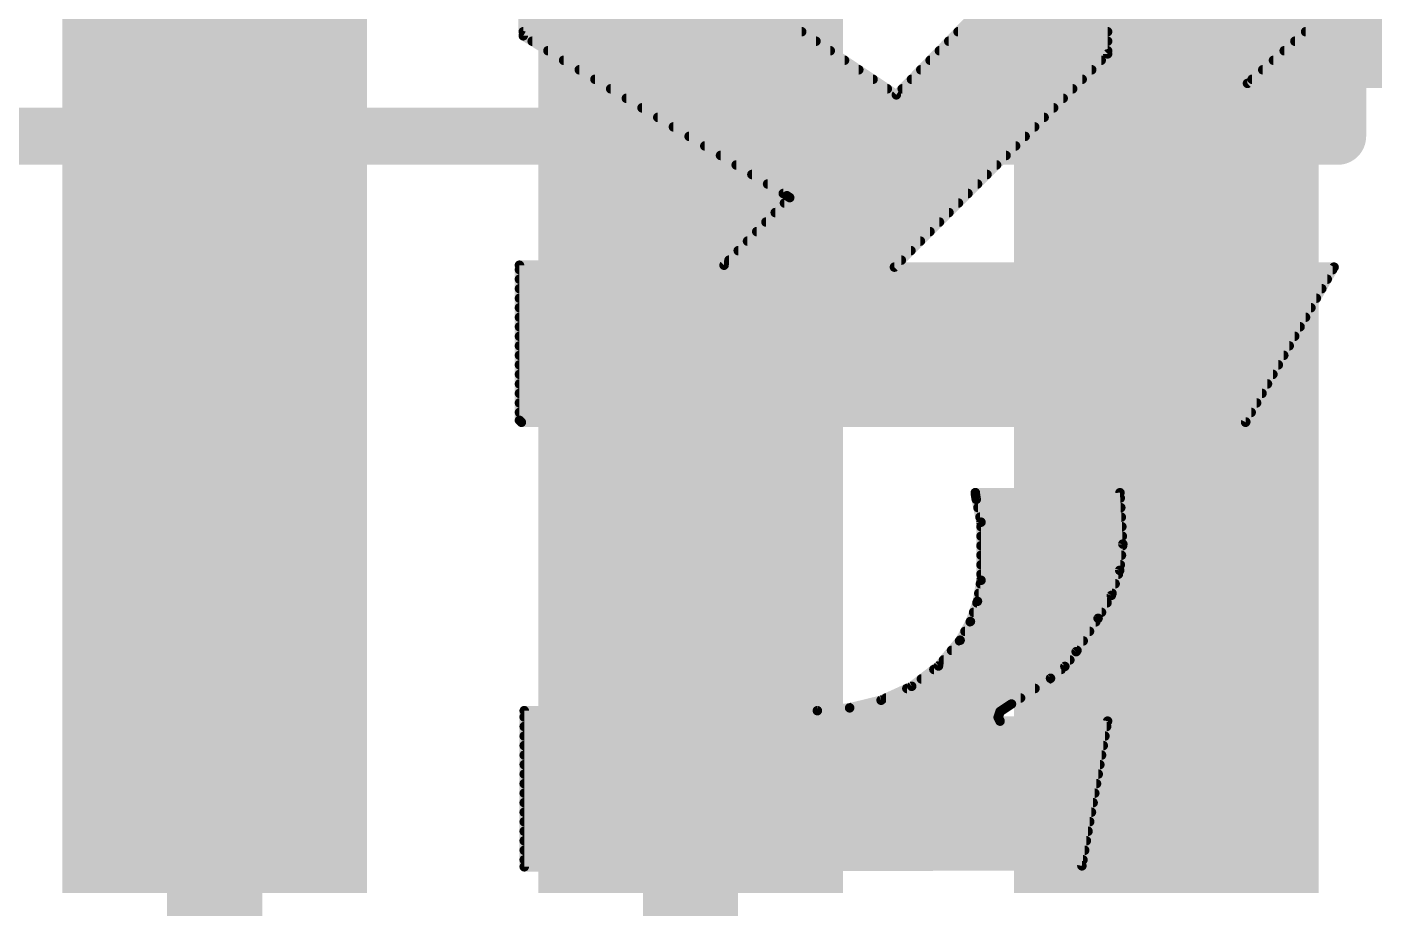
# Model space of a CAD drawing. Extents: x -0.1 to 15.4, y -0.1 to 24.3.
# Drawn here: x 5.214 to 8.809, y 8.837 to 11.189 of the extents above; entities that cross this region are included whole.
import ezdxf

# ---------------------------------------------------------------- set-up
doc = ezdxf.new("R2010")
doc.units = 0
for name, color, linetype in [('1', 12, 'CONTINUOUS'), ('21', 41, 'CONTINUOUS'), ('22', 40, 'CONTINUOUS'), ('29', 253, 'CONTINUOUS'), ('31', 253, 'CONTINUOUS'), ('51', 53, 'CONTINUOUS')]:
    doc.layers.add(name, color=color, linetype=linetype)

# ---------------------------------------------------------------- blocks, each defined once
blk = doc.blocks.new('RECT')
blk.add_solid([(-0.5, -0.5), (0.5, -0.5), (-0.5, 0.5), (0.5, 0.5)])

msp = doc.modelspace()

# ---------------------------------------------------------------- linework, layer by layer
at = {"layer": '1', "const_width": 0.254}
for points in [[(6.985, 10.0838), (6.985, 15.3162)], [(5.715, 6.619), (5.715, 10.0838)], [(6.985, 5.615), (6.985, 10.0838)]]:
    msp.add_lwpolyline(points, dxfattribs=at)
at = {"layer": '1', "const_width": 0.127}
for points in [[(5.7785, 10.0838, 1), (5.6515, 10.0838)], [(7.0485, 10.0838, 1), (6.9215, 10.0838)], [(6.9215, 10.0838, 1), (7.0485, 10.0838)]]:
    msp.add_lwpolyline(points, format="xyb", dxfattribs=at)
at = {"layer": '21', "const_width": 0.1524}
msp.add_lwpolyline([(8.712, 10.897), (8.712, 14.503)], dxfattribs=at)
at = {"layer": '21', "const_width": 0.0762}
msp.add_lwpolyline([(8.6739, 10.897, 1), (8.7501, 10.897)], format="xyb", dxfattribs=at)
at = {"layer": '22', "const_width": 0.0254}
for points in [[(7.5342, 11.0076), (6.536, 11.6731)], [(6.536, 11.6731), (6.5385, 11.1651)], [(8.0981, 11.5842), (7.5342, 11.0076)], [(8.0981, 11.1168), (8.0981, 11.5842)], [(8.4714, 11.0381), (9.0201, 11.5257)], [(6.5383, 11.2014), (7.2435, 11.2014)], [(6.5384, 11.176), (7.2816, 11.176)], [(7.6989, 11.176), (8.0981, 11.176)], [(7.7237, 11.2014), (8.0981, 11.2014)], [(8.6266, 11.176), (10.2944, 11.176)], [(8.6552, 11.2014), (10.3142, 11.2014)], [(6.5385, 11.1651), (7.2421, 10.7383)], [(6.5624, 11.1506), (7.3197, 11.1506)], [(7.6741, 11.1506), (8.0981, 11.1506)], [(8.598, 11.1506), (10.2725, 11.1506)], [(6.6043, 11.1252), (7.3578, 11.1252)], [(6.6462, 11.0998), (7.3959, 11.0998)], [(7.5291, 10.5478), (8.0981, 11.1168)], [(7.6244, 11.0998), (8.0811, 11.0998)], [(7.6492, 11.1252), (8.0981, 11.1252)], [(8.5408, 11.0998), (10.2069, 11.0998)], [(8.5694, 11.1252), (10.2427, 11.1252)], [(6.688, 11.0744), (7.434, 11.0744)], [(7.5995, 11.0744), (8.0557, 11.0744)], [(8.5122, 11.0744), (10.1605, 11.0744)], [(6.7299, 11.049), (7.4721, 11.049)], [(7.5747, 11.049), (8.0303, 11.049)], [(9.9878, 11.0381), (8.4714, 11.0381)], [(8.4837, 11.049), (10.0841, 11.049)], [(6.7718, 11.0236), (7.5102, 11.0236)], [(6.8136, 10.9982), (7.9795, 10.9982)], [(7.5499, 11.0236), (8.0049, 11.0236)], [(6.8555, 10.9728), (7.9541, 10.9728)], [(6.8974, 10.9474), (7.9287, 10.9474)], [(6.9393, 10.922), (7.9033, 10.922)], [(6.9811, 10.8966), (7.8779, 10.8966)], [(7.023, 10.8712), (7.8525, 10.8712)], [(7.0649, 10.8458), (7.8271, 10.8458)], [(7.1068, 10.8204), (7.8017, 10.8204)], [(7.1486, 10.795), (7.7763, 10.795)], [(7.1905, 10.7696), (7.7509, 10.7696)], [(7.2324, 10.7442), (7.7255, 10.7442)], [(7.2421, 10.7383), (7.2497, 10.7333)], [(7.2497, 10.7333), (7.0744, 10.5529)], [(7.2356, 10.7188), (7.7001, 10.7188)], [(7.1862, 10.668), (7.6493, 10.668)], [(7.2109, 10.6934), (7.6747, 10.6934)], [(7.1616, 10.6426), (7.6239, 10.6426)], [(7.1369, 10.6172), (7.5985, 10.6172)], [(7.0875, 10.5664), (7.5477, 10.5664)], [(7.1122, 10.5918), (7.5731, 10.5918)], [(7.0744, 10.5529), (6.5283, 10.5529)], [(6.5283, 10.5529), (6.5283, 10.1389)], [(6.5283, 10.541), (8.6987, 10.541)], [(8.7026, 10.5478), (7.5291, 10.5478)], [(8.4664, 10.1338), (8.7026, 10.5478)], [(6.5283, 10.5156), (8.6842, 10.5156)], [(6.5283, 10.4902), (8.6697, 10.4902)], [(6.5283, 10.4648), (8.6552, 10.4648)], [(6.5283, 10.4394), (8.6408, 10.4394)], [(6.5283, 10.414), (8.6263, 10.414)], [(6.5283, 10.3886), (8.6118, 10.3886)], [(6.5283, 10.3632), (8.5973, 10.3632)], [(6.5283, 10.3378), (8.5828, 10.3378)], [(6.5283, 10.3124), (8.5683, 10.3124)], [(6.5283, 10.287), (8.5538, 10.287)], [(6.5283, 10.2616), (8.5393, 10.2616)], [(6.5283, 10.2362), (8.5248, 10.2362)], [(6.5283, 10.2108), (8.5103, 10.2108)], [(6.5283, 10.1854), (8.4958, 10.1854)], [(6.5283, 10.16), (8.4813, 10.16)], [(6.5283, 10.1389), (6.5334, 10.1338)], [(6.5326, 10.1346), (8.4669, 10.1346)], [(6.5334, 10.1338), (8.4664, 10.1338)], [(8.1311, 9.9459), (7.745, 9.9459)], [(7.745, 9.9459), (7.745, 9.9433)], [(7.745, 9.9433), (7.7475, 9.9281)], [(7.747, 9.9314), (8.1319, 9.9314)], [(7.7475, 9.9281), (7.7602, 9.8671)], [(8.1387, 9.8087), (8.1311, 9.9459)], [(7.7521, 9.906), (8.1333, 9.906)], [(7.7574, 9.8806), (8.1347, 9.8806)], [(7.7602, 9.8671), (7.7602, 9.7122)], [(7.7602, 9.8552), (8.1361, 9.8552)], [(7.7602, 9.8298), (8.1375, 9.8298)], [(7.7602, 9.8044), (8.1382, 9.8044)], [(8.1303, 9.7386), (8.1387, 9.8087)], [(7.7602, 9.779), (8.1351, 9.779)], [(7.7602, 9.7536), (8.1321, 9.7536)], [(8.108, 9.6717), (8.1303, 9.7386)], [(7.7602, 9.7122), (7.7507, 9.656)], [(7.7586, 9.7028), (8.1183, 9.7028)], [(7.7602, 9.7282), (8.1268, 9.7282)], [(7.7543, 9.6774), (8.1099, 9.6774)], [(8.0727, 9.6106), (8.108, 9.6717)], [(7.7507, 9.656), (7.7319, 9.6021)], [(7.7404, 9.6266), (8.0819, 9.6266)], [(7.7493, 9.652), (8.0966, 9.652)], [(7.7319, 9.6021), (7.7044, 9.5522)], [(7.7314, 9.6012), (8.0665, 9.6012)], [(8.0142, 9.5217), (8.0727, 9.6106)], [(7.7044, 9.5522), (7.6467, 9.4835)], [(7.7174, 9.5758), (8.0498, 9.5758)], [(7.6815, 9.525), (8.0164, 9.525)], [(7.7029, 9.5504), (8.0331, 9.5504)], [(7.984, 9.4822), (8.0142, 9.5217)], [(7.6467, 9.4835), (7.5752, 9.4292)], [(7.6602, 9.4996), (7.9973, 9.4996)], [(7.9457, 9.4506), (7.984, 9.4822)], [(7.601, 9.4488), (7.943, 9.4488)], [(7.6344, 9.4742), (7.9743, 9.4742)], [(7.8415, 9.382), (7.9457, 9.4506)], [(7.5752, 9.4292), (7.4935, 9.3921)], [(7.5623, 9.4234), (7.9044, 9.4234)], [(7.4095, 9.3716), (7.3234, 9.3642)], [(7.4935, 9.3921), (7.4095, 9.3716)], [(7.4135, 9.3726), (7.8274, 9.3726)], [(7.5065, 9.398), (7.8658, 9.398)], [(7.811, 9.3617), (7.8415, 9.382)], [(7.3234, 9.3642), (6.541, 9.3642)], [(6.541, 9.3642), (6.541, 8.9476)], [(6.541, 9.3472), (7.8063, 9.3472)], [(7.806, 9.3464), (7.811, 9.3617)], [(7.811, 9.3363), (7.806, 9.3464)], [(8.0981, 9.3363), (7.811, 9.3363)], [(8.0295, 8.9502), (8.0981, 9.3363)], [(6.541, 9.3218), (8.0955, 9.3218)], [(6.541, 9.2964), (8.091, 9.2964)], [(6.541, 9.271), (8.0865, 9.271)], [(6.541, 9.2456), (8.082, 9.2456)], [(6.541, 9.2202), (8.0775, 9.2202)], [(6.541, 9.1948), (8.073, 9.1948)], [(6.541, 9.1694), (8.0684, 9.1694)], [(6.541, 9.144), (8.0639, 9.144)], [(6.541, 9.1186), (8.0594, 9.1186)], [(6.541, 9.0932), (8.0549, 9.0932)], [(6.541, 9.0678), (8.0504, 9.0678)], [(6.541, 9.0424), (8.0459, 9.0424)], [(6.541, 9.017), (8.0414, 9.017)], [(6.541, 8.9916), (8.0369, 8.9916)], [(6.541, 8.9662), (8.0323, 8.9662)], [(6.541, 8.9476), (8.0295, 8.9502)]]:
    msp.add_lwpolyline(points, dxfattribs=at)
at = {"layer": '22', "const_width": 0.0127}
for points in [[(6.5384, 11.1823, 1), (6.5384, 11.1697)], [(7.2816, 11.1697, 1), (7.2816, 11.1823)], [(7.6989, 11.1823, 1), (7.6989, 11.1697)], [(8.0981, 11.1697, 1), (8.0981, 11.1823)], [(8.6266, 11.1823, 1), (8.6266, 11.1697)], [(6.5418, 11.1705, 1), (6.5352, 11.1597)], [(6.5322, 11.1651, 1), (6.5448, 11.1651)], [(6.5624, 11.157, 1), (6.5624, 11.1443)], [(7.3197, 11.1443, 1), (7.3197, 11.157)], [(7.6741, 11.157, 1), (7.6741, 11.1443)], [(8.0981, 11.1443, 1), (8.0981, 11.157)], [(8.598, 11.157, 1), (8.598, 11.1443)], [(6.6043, 11.1316, 1), (6.6043, 11.1189)], [(6.6462, 11.1061, 1), (6.6462, 11.0935)], [(7.3578, 11.1189, 1), (7.3578, 11.1316)], [(7.3959, 11.0935, 1), (7.3959, 11.1061)], [(7.6244, 11.1061, 1), (7.6244, 11.0935)], [(7.6492, 11.1316, 1), (7.6492, 11.1189)], [(8.0811, 11.0935, 1), (8.0811, 11.1061)], [(8.0918, 11.1168, 1), (8.1044, 11.1168)], [(8.1026, 11.1123, 1), (8.0936, 11.1213)], [(8.0981, 11.1189, 1), (8.0981, 11.1316)], [(8.5408, 11.1061, 1), (8.5408, 11.0935)], [(8.5694, 11.1316, 1), (8.5694, 11.1189)], [(6.688, 11.0808, 1), (6.688, 11.0681)], [(7.434, 11.0681, 1), (7.434, 11.0808)], [(7.5995, 11.0808, 1), (7.5995, 11.0681)], [(8.0557, 11.0681, 1), (8.0557, 11.0808)], [(8.5122, 11.0808, 1), (8.5122, 11.0681)], [(6.7299, 11.0554, 1), (6.7299, 11.0427)], [(7.4721, 11.0427, 1), (7.4721, 11.0554)], [(7.5747, 11.0554, 1), (7.5747, 11.0427)], [(8.0303, 11.0427, 1), (8.0303, 11.0554)], [(8.4672, 11.0428, 1), (8.4756, 11.0334)], [(8.4714, 11.0444, 1), (8.4714, 11.0318)], [(8.4837, 11.0554, 1), (8.4837, 11.0427)], [(6.7718, 11.0299, 1), (6.7718, 11.0173)], [(6.8136, 11.0046, 1), (6.8136, 10.9919)], [(7.5102, 11.0173, 1), (7.5102, 11.0299)], [(7.5297, 11.012, 1), (7.5387, 11.0032)], [(7.5307, 11.0023, 1), (7.5377, 11.0129)], [(7.5499, 11.0299, 1), (7.5499, 11.0173)], [(7.9795, 10.9919, 1), (7.9795, 11.0046)], [(8.0049, 11.0173, 1), (8.0049, 11.0299)], [(6.8555, 10.9792, 1), (6.8555, 10.9665)], [(7.9541, 10.9665, 1), (7.9541, 10.9792)], [(6.8974, 10.9537, 1), (6.8974, 10.9411)], [(6.9393, 10.9284, 1), (6.9393, 10.9157)], [(7.9033, 10.9157, 1), (7.9033, 10.9284)], [(7.9287, 10.9411, 1), (7.9287, 10.9537)], [(6.9811, 10.903, 1), (6.9811, 10.8903)], [(7.8779, 10.8903, 1), (7.8779, 10.903)], [(7.023, 10.8775, 1), (7.023, 10.8649)], [(7.0649, 10.8521, 1), (7.0649, 10.8395)], [(7.8271, 10.8395, 1), (7.8271, 10.8521)], [(7.8525, 10.8649, 1), (7.8525, 10.8775)], [(7.1068, 10.8268, 1), (7.1068, 10.8141)], [(7.8017, 10.8141, 1), (7.8017, 10.8268)], [(7.1486, 10.8013, 1), (7.1486, 10.7887)], [(7.7763, 10.7887, 1), (7.7763, 10.8013)], [(7.1905, 10.7759, 1), (7.1905, 10.7633)], [(7.2324, 10.7506, 1), (7.2324, 10.7379)], [(7.2456, 10.7436, 1), (7.2386, 10.733)], [(7.7255, 10.7379, 1), (7.7255, 10.7506)], [(7.7509, 10.7633, 1), (7.7509, 10.7759)], [(7.2356, 10.7251, 1), (7.2356, 10.7125)], [(7.2388, 10.7329, 1), (7.2454, 10.7437)], [(7.2543, 10.7289, 1), (7.2451, 10.7377)], [(7.2462, 10.728, 1), (7.2532, 10.7386)], [(7.7001, 10.7125, 1), (7.7001, 10.7251)], [(7.1862, 10.6744, 1), (7.1862, 10.6617)], [(7.2109, 10.6997, 1), (7.2109, 10.6871)], [(7.6493, 10.6617, 1), (7.6493, 10.6744)], [(7.6747, 10.6871, 1), (7.6747, 10.6997)], [(7.1616, 10.6489, 1), (7.1616, 10.6363)], [(7.6239, 10.6363, 1), (7.6239, 10.6489)], [(7.1369, 10.6235, 1), (7.1369, 10.6109)], [(7.5985, 10.6109, 1), (7.5985, 10.6235)], [(7.0875, 10.5727, 1), (7.0875, 10.5601)], [(7.1122, 10.5982, 1), (7.1122, 10.5855)], [(7.5477, 10.5601, 1), (7.5477, 10.5727)], [(7.5731, 10.5855, 1), (7.5731, 10.5982)], [(6.5283, 10.5593, 1), (6.5283, 10.5466)], [(6.5347, 10.5529, 1), (6.522, 10.5529)], [(6.5283, 10.5473, 1), (6.5283, 10.5347)], [(7.0698, 10.5573, 1), (7.079, 10.5485)], [(7.0744, 10.5466, 1), (7.0744, 10.5593)], [(7.5291, 10.5541, 1), (7.5291, 10.5415)], [(7.5246, 10.5523, 1), (7.5336, 10.5433)], [(8.7081, 10.5447, 1), (8.6971, 10.5509)], [(8.6987, 10.5347, 1), (8.6987, 10.5473)], [(8.7026, 10.5415, 1), (8.7026, 10.5541)], [(6.5283, 10.522, 1), (6.5283, 10.5093)], [(6.5283, 10.4965, 1), (6.5283, 10.4839)], [(8.6697, 10.4839, 1), (8.6697, 10.4965)], [(8.6842, 10.5093, 1), (8.6842, 10.522)], [(6.5283, 10.4711, 1), (6.5283, 10.4585)], [(8.6552, 10.4585, 1), (8.6552, 10.4711)], [(6.5283, 10.4458, 1), (6.5283, 10.4331)], [(8.6408, 10.4331, 1), (8.6408, 10.4458)], [(6.5283, 10.4203, 1), (6.5283, 10.4077)], [(6.5283, 10.3949, 1), (6.5283, 10.3823)], [(8.6118, 10.3823, 1), (8.6118, 10.3949)], [(8.6263, 10.4077, 1), (8.6263, 10.4203)], [(6.5283, 10.3696, 1), (6.5283, 10.3569)], [(8.5973, 10.3569, 1), (8.5973, 10.3696)], [(6.5283, 10.3441, 1), (6.5283, 10.3315)], [(6.5283, 10.3187, 1), (6.5283, 10.3061)], [(8.5683, 10.3061, 1), (8.5683, 10.3187)], [(8.5828, 10.3315, 1), (8.5828, 10.3441)], [(6.5283, 10.2934, 1), (6.5283, 10.2807)], [(8.5538, 10.2807, 1), (8.5538, 10.2934)], [(6.5283, 10.2679, 1), (6.5283, 10.2553)], [(6.5283, 10.2425, 1), (6.5283, 10.2299)], [(8.5248, 10.2299, 1), (8.5248, 10.2425)], [(8.5393, 10.2553, 1), (8.5393, 10.2679)], [(6.5283, 10.2172, 1), (6.5283, 10.2045)], [(8.5103, 10.2045, 1), (8.5103, 10.2172)], [(6.5283, 10.1918, 1), (6.5283, 10.1791)], [(8.4958, 10.1791, 1), (8.4958, 10.1918)], [(6.5283, 10.1663, 1), (6.5283, 10.1537)], [(6.5328, 10.1434, 1), (6.5238, 10.1344)], [(6.522, 10.1389, 1), (6.5347, 10.1389)], [(6.5326, 10.141, 1), (6.5326, 10.1283)], [(6.5334, 10.1402, 1), (6.5334, 10.1275)], [(6.5289, 10.1293, 1), (6.5379, 10.1383)], [(8.4609, 10.1369, 1), (8.4719, 10.1307)], [(8.4664, 10.1275, 1), (8.4664, 10.1402)], [(8.4669, 10.1283, 1), (8.4669, 10.141)], [(8.4813, 10.1537, 1), (8.4813, 10.1663)], [(7.7514, 9.9459, 1), (7.7386, 9.9459)], [(7.7386, 9.9433, 1), (7.7514, 9.9433)], [(7.7513, 9.9443, 1), (7.7387, 9.9423)], [(7.745, 9.9522, 1), (7.745, 9.9396)], [(7.747, 9.9377, 1), (7.747, 9.9251)], [(7.7537, 9.9294, 1), (7.7413, 9.9268)], [(7.7412, 9.9271, 1), (7.7538, 9.9291)], [(8.1374, 9.9463, 1), (8.1248, 9.9455)], [(8.1311, 9.9396, 1), (8.1311, 9.9522)], [(8.1319, 9.9251, 1), (8.1319, 9.9377)], [(7.7521, 9.9123, 1), (7.7521, 9.8997)], [(7.7574, 9.887, 1), (7.7574, 9.8743)], [(8.1333, 9.8997, 1), (8.1333, 9.9123)], [(8.1347, 9.8743, 1), (8.1347, 9.887)], [(7.7666, 9.8671, 1), (7.7538, 9.8671)], [(7.754, 9.8658, 1), (7.7664, 9.8684)], [(7.7602, 9.8615, 1), (7.7602, 9.8489)], [(8.1361, 9.8489, 1), (8.1361, 9.8615)], [(7.7602, 9.8361, 1), (7.7602, 9.8235)], [(7.7602, 9.8108, 1), (7.7602, 9.7981)], [(8.145, 9.8079, 1), (8.1324, 9.8095)], [(8.1375, 9.8235, 1), (8.1375, 9.8361)], [(8.1382, 9.7981, 1), (8.1382, 9.8108)], [(7.7602, 9.7853, 1), (7.7602, 9.7727)], [(8.1324, 9.8083, 1), (8.145, 9.8091)], [(8.1351, 9.7727, 1), (8.1351, 9.7853)], [(7.7602, 9.7599, 1), (7.7602, 9.7473)], [(8.124, 9.7394, 1), (8.1366, 9.7379)], [(8.1363, 9.7366, 1), (8.1243, 9.7407)], [(8.1321, 9.7473, 1), (8.1321, 9.7599)], [(7.7586, 9.7091, 1), (7.7586, 9.6965)], [(7.7538, 9.7122, 1), (7.7666, 9.7122)], [(7.7602, 9.7346, 1), (7.7602, 9.7219)], [(7.7665, 9.7111, 1), (7.7539, 9.7133)], [(8.1183, 9.6965, 1), (8.1183, 9.7091)], [(8.1268, 9.7219, 1), (8.1268, 9.7346)], [(7.7543, 9.6837, 1), (7.7543, 9.6711)], [(8.102, 9.6737, 1), (8.114, 9.6697)], [(8.1135, 9.6685, 1), (8.1025, 9.6749)], [(8.1099, 9.6711, 1), (8.1099, 9.6837)], [(7.7404, 9.6329, 1), (7.7404, 9.6203)], [(7.7493, 9.6584, 1), (7.7493, 9.6457)], [(7.7444, 9.657, 1), (7.7569, 9.6549)], [(7.7567, 9.6539, 1), (7.7447, 9.6581)], [(8.0819, 9.6203, 1), (8.0819, 9.6329)], [(8.0966, 9.6457, 1), (8.0966, 9.6584)], [(7.7314, 9.6075, 1), (7.7314, 9.5949)], [(7.7259, 9.6042, 1), (7.7379, 9.6)], [(7.7375, 9.5991, 1), (7.7264, 9.6052)], [(8.0672, 9.6138, 1), (8.0782, 9.6074)], [(8.0665, 9.5949, 1), (8.0665, 9.6075)], [(8.078, 9.6071, 1), (8.0674, 9.6141)], [(7.7093, 9.5481, 1), (7.6995, 9.5563)], [(7.7174, 9.5822, 1), (7.7174, 9.5695)], [(8.0498, 9.5695, 1), (8.0498, 9.5822)], [(7.6815, 9.5313, 1), (7.6815, 9.5187)], [(7.7029, 9.5567, 1), (7.7029, 9.5441)], [(7.6988, 9.5553, 1), (7.71, 9.5491)], [(8.0089, 9.5252, 1), (8.0195, 9.5182)], [(8.0192, 9.5178, 1), (8.0092, 9.5256)], [(8.0164, 9.5187, 1), (8.0164, 9.5313)], [(8.0331, 9.5441, 1), (8.0331, 9.5567)], [(7.6418, 9.4876, 1), (7.6515, 9.4794)], [(7.6505, 9.4784, 1), (7.6428, 9.4886)], [(7.6602, 9.506, 1), (7.6602, 9.4933)], [(7.979, 9.4861, 1), (7.989, 9.4784)], [(7.988, 9.4774, 1), (7.98, 9.4871)], [(7.9973, 9.4933, 1), (7.9973, 9.506)], [(7.601, 9.4551, 1), (7.601, 9.4425)], [(7.6344, 9.4805, 1), (7.6344, 9.4679)], [(7.9417, 9.4555, 1), (7.9497, 9.4457)], [(7.9492, 9.4453, 1), (7.9422, 9.4559)], [(7.943, 9.4425, 1), (7.943, 9.4551)], [(7.9743, 9.4679, 1), (7.9743, 9.4805)], [(7.5623, 9.4298, 1), (7.5623, 9.4171)], [(7.5713, 9.4343, 1), (7.579, 9.4242)], [(7.5778, 9.4235, 1), (7.5726, 9.435)], [(7.9044, 9.4171, 1), (7.9044, 9.4298)], [(7.408, 9.3778, 1), (7.411, 9.3655)], [(7.4135, 9.3789, 1), (7.4135, 9.3663)], [(7.4101, 9.3653, 1), (7.409, 9.378)], [(7.4909, 9.3979, 1), (7.4961, 9.3863)], [(7.495, 9.3859, 1), (7.492, 9.3983)], [(7.5065, 9.4043, 1), (7.5065, 9.3917)], [(7.8274, 9.3663, 1), (7.8274, 9.3789)], [(7.838, 9.3873, 1), (7.845, 9.3767)], [(7.845, 9.3767, 1), (7.838, 9.3873)], [(7.8658, 9.3917, 1), (7.8658, 9.4043)], [(6.541, 9.3536, 1), (6.541, 9.3409)], [(6.5474, 9.3642, 1), (6.5347, 9.3642)], [(6.541, 9.3705, 1), (6.541, 9.3579)], [(7.3229, 9.3705, 1), (7.3239, 9.3579)], [(7.3234, 9.3579, 1), (7.3234, 9.3705)], [(7.8117, 9.3492, 1), (7.8003, 9.3436)], [(7.8, 9.3484, 1), (7.812, 9.3444)], [(7.8075, 9.367, 1), (7.8145, 9.3564)], [(7.811, 9.3426, 1), (7.811, 9.33)], [(7.817, 9.3597, 1), (7.805, 9.3637)], [(7.8063, 9.3409, 1), (7.8063, 9.3536)], [(8.1044, 9.3352, 1), (8.0918, 9.3374)], [(8.0981, 9.33, 1), (8.0981, 9.3426)], [(6.541, 9.3281, 1), (6.541, 9.3155)], [(7.8053, 9.3335, 1), (7.8167, 9.3391)], [(8.0955, 9.3155, 1), (8.0955, 9.3281)], [(6.541, 9.2774, 1), (6.541, 9.2647)], [(6.541, 9.3027, 1), (6.541, 9.2901)], [(8.0865, 9.2647, 1), (8.0865, 9.2774)], [(8.091, 9.2901, 1), (8.091, 9.3027)], [(6.541, 9.2519, 1), (6.541, 9.2393)], [(8.082, 9.2393, 1), (8.082, 9.2519)], [(6.541, 9.2012, 1), (6.541, 9.1885)], [(6.541, 9.2265, 1), (6.541, 9.2139)], [(8.073, 9.1885, 1), (8.073, 9.2012)], [(8.0775, 9.2139, 1), (8.0775, 9.2265)], [(6.541, 9.1758, 1), (6.541, 9.1631)], [(8.0684, 9.1631, 1), (8.0684, 9.1758)], [(6.541, 9.1503, 1), (6.541, 9.1377)], [(8.0639, 9.1377, 1), (8.0639, 9.1503)], [(6.541, 9.125, 1), (6.541, 9.1123)], [(6.541, 9.0996, 1), (6.541, 9.0869)], [(8.0549, 9.0869, 1), (8.0549, 9.0996)], [(8.0594, 9.1123, 1), (8.0594, 9.125)], [(6.541, 9.0741, 1), (6.541, 9.0615)], [(8.0504, 9.0615, 1), (8.0504, 9.0741)], [(6.541, 9.0488, 1), (6.541, 9.0361)], [(6.541, 9.0234, 1), (6.541, 9.0107)], [(8.0414, 9.0107, 1), (8.0414, 9.0234)], [(8.0459, 9.0361, 1), (8.0459, 9.0488)], [(6.541, 8.9979, 1), (6.541, 8.9853)], [(8.0369, 8.9853, 1), (8.0369, 8.9979)], [(6.541, 8.9726, 1), (6.541, 8.9599)], [(6.541, 8.9539, 1), (6.541, 8.9413)], [(6.5347, 8.9476, 1), (6.5474, 8.9476)], [(8.0232, 8.9513, 1), (8.0358, 8.9491)], [(8.0295, 8.9439, 1), (8.0295, 8.9565)], [(8.0323, 8.9599, 1), (8.0323, 8.9726)]]:
    msp.add_lwpolyline(points, format="xyb", dxfattribs=at)
at = {"layer": '51', "const_width": 0.1524}
msp.add_lwpolyline([(3.988, 10.897), (8.712, 10.897)], dxfattribs=at)
at = {"layer": '51', "const_width": 0.0762}
msp.add_lwpolyline([(8.712, 10.8589, 1), (8.712, 10.9351)], format="xyb", dxfattribs=at)

# ---------------------------------------------------------------- block references
at = {"layer": '1', "xscale": 0.6096, "yscale": 2.2098}
for p in [(5.715, 10.0838), (6.985, 10.0838), (8.255, 10.0838)]:
    msp.add_blockref('RECT', p, dxfattribs=at)
at = {"layer": '29', "xscale": 0.8128, "yscale": 2.413}
for p in [(5.715, 10.0838), (6.985, 10.0838), (8.255, 10.0838)]:
    msp.add_blockref('RECT', p, dxfattribs=at)
at = {"layer": '31', "xscale": 0.6096, "yscale": 2.2098}
for p in [(5.715, 10.0838), (6.985, 10.0838), (8.255, 10.0838)]:
    msp.add_blockref('RECT', p, dxfattribs=at)
at = {"layer": '51', "xscale": 0.3556, "yscale": 1.016}
for p in [(5.715, 10.3378), (6.985, 10.3378), (8.255, 10.3378)]:
    msp.add_blockref('RECT', p, dxfattribs=at)

doc.saveas('drawing.dxf')
